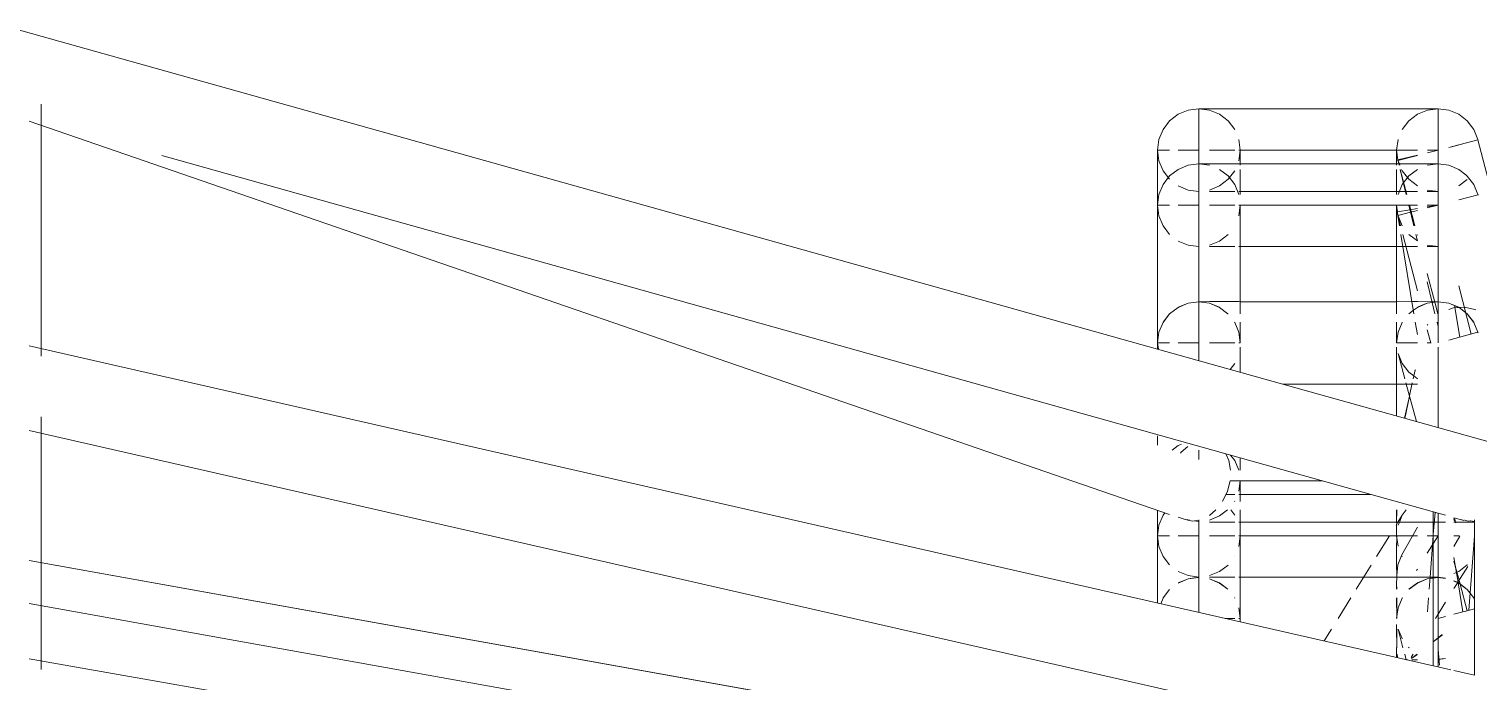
# Model space of a CAD drawing. Header units: millimetres. Extents: x 886808 to 1650903, y -1008069 to 230892.
# Drawn here: x 1049547 to 1050073, y -406590 to -406353 of the extents above; entities that cross this region are included whole.
import ezdxf

# ---------------------------------------------------------------- set-up
doc = ezdxf.new("R2010")
doc.units = ezdxf.units.MM
doc.layers.get('0').update_dxf_attribs({"lineweight": 0})
doc.layers.add('A_Dim', color=8, linetype='Continuous', lineweight=5)

# ---------------------------------------------------------------- blocks, each defined once
blk = doc.blocks.new('A$C14C457CE')
for p, q in [((8870.58, 3129.09), (9285, 3012.9)), ((8880.19, 3010.32), (8880.19, 3101.75)), ((8875.8, 3095.59), (9289.39, 2952.9)), ((9287.01, 3092.61), (9289.39, 3095.72)), ((9289.39, 3095.72), (9292.5, 3098.1)), ((9292.5, 3098.1), (9296.12, 3099.6)), ((9296.12, 3099.6), (9300, 3100.11)), ((9300, 3100.11), (9386.71, 3100.11)), ((9300, 3100.11), (9303.88, 3099.6)), ((9300, 3085.11), (9300, 3100.11)), ((9303.88, 3099.6), (9307.5, 3098.1)), ((9307.5, 3098.1), (9310.61, 3095.72)), ((9310.61, 3095.72), (9312.99, 3092.61)), ((9373.72, 3092.61), (9376.1, 3095.72)), ((9376.1, 3095.72), (9379.21, 3098.1)), ((9379.21, 3098.1), (9381.03, 3098.85)), ((9381.03, 3098.85), (9382.84, 3099.6)), ((9382.84, 3099.6), (9386.71, 3100.11)), ((9386.71, 3100.11), (9388.66, 3099.85)), ((9386.71, 3100.11), (9386.71, 3085.11)), ((9388.66, 3099.85), (9390.61, 3099.59)), ((9390.61, 3099.59), (9394.21, 3098.1)), ((9394.21, 3098.1), (9397.32, 3095.72)), ((9397.32, 3095.72), (9399.7, 3092.61)), ((9285.51, 3088.99), (9287.01, 3092.61)), ((9399.7, 3092.61), (9401.2, 3088.99)), ((9285, 3085.11), (9285.51, 3088.99)), ((9285.51, 3081.23), (9285, 3085.11)), ((9285, 3085.11), (9285, 3065.11)), ((9285, 3085.11), (9289.39, 3085.11)), ((9300, 3085.11), (9292.5, 3085.11)), ((9300, 3085.11), (9300, 3080.11)), ((9300, 3085.11), (9300, 3065.11)), ((9303.88, 3085.11), (9312.99, 3085.11)), ((9303.88, 3085.11), (9312.99, 3085.11)), ((9314.49, 3088.99), (9315, 3085.11)), ((9315, 3085.11), (9314.49, 3081.23)), ((9315, 3085.11), (9314.49, 3085.11)), ((9314.49, 3085.11), (9379.22, 3085.11)), ((9315, 3085.11), (9315, 3079.6)), ((9371.71, 3085.11), (9372.22, 3088.99)), ((9371.71, 3085.11), (9371.71, 3079.6)), ((9372.13, 3081.59), (9371.71, 3085.11)), ((9386.71, 3085.11), (9382.84, 3084.11)), ((9386.71, 3085.11), (9382.84, 3084.18)), ((9382.84, 3085.11), (9386.71, 3085.11)), ((9386.71, 3085.11), (9386.71, 3080.11)), ((9386.71, 3015.11), (9386.71, 3085.11)), ((9386.73, 3085.05), (9386.71, 3085.11)), ((9386.73, 3085.05), (9386.71, 3085.11)), ((9386.71, 3065.11), (9386.71, 3085.11)), ((9401.21, 3088.88), (9390.61, 3086.12)), ((9390.61, 3086.05), (9394, 3086.87)), ((9401.2, 3088.99), (9401.21, 3088.88)), ((9423.96, 3001.18), (9401.21, 3088.88)), ((9315, 2973.43), (8923.89, 3083.13)), ((9287.01, 3077.61), (9285.51, 3081.23)), ((9292.5, 3078.1), (9296.12, 3079.6)), ((9296.12, 3079.6), (9300, 3080.11)), ((9300, 3080.11), (9303.74, 3079.6)), ((9300, 3070.11), (9300, 3080.11)), ((9315, 3080.11), (9300, 3080.11)), ((9303.74, 3079.6), (9303.86, 3079.6)), ((9315, 3080.11), (9372.68, 3080.11)), ((9372.13, 3081.59), (9379.22, 3083.3)), ((9372.19, 3081.34), (9372.13, 3081.59)), ((9372.19, 3081.34), (9379.22, 3083.17)), ((9372.22, 3081.23), (9372.19, 3081.34)), ((9372.9, 3079.6), (9372.22, 3081.23)), ((9372.51, 3080.11), (9372.22, 3081.23)), ((9372.64, 3079.6), (9372.51, 3080.11)), ((9372.61, 3079.6), (9372.51, 3080.11)), ((9386.71, 3080.11), (9372.68, 3080.11)), ((9382.85, 3079.6), (9382.97, 3079.6)), ((9382.97, 3079.6), (9386.71, 3080.11)), ((9386.71, 3080.11), (9390.61, 3079.59)), ((9386.71, 3080.11), (9386.71, 3070.11)), ((9390.61, 3079.59), (9394.21, 3078.1)), ((9289.39, 3074.51), (9287.01, 3077.61)), ((9287.01, 3072.61), (9289.39, 3075.72)), ((9289.39, 3075.72), (9292.5, 3078.1)), ((9307.46, 3078.1), (9307.5, 3078.1)), ((9307.5, 3078.1), (9310.61, 3075.72)), ((9310.61, 3074.51), (9307.5, 3072.12)), ((9312.99, 3077.61), (9310.61, 3074.51)), ((9310.61, 3075.72), (9312.99, 3072.61)), ((9315, 3078.1), (9315, 3068.99)), ((9371.71, 3078.1), (9371.71, 3068.99)), ((9375.17, 3068.99), (9372.97, 3078.1)), ((9375.4, 3068.99), (9373.03, 3078.1)), ((9373.72, 3077.61), (9373.52, 3078.1)), ((9376.1, 3074.51), (9373.72, 3077.61)), ((9373.72, 3072.61), (9376.1, 3075.72)), ((9376.1, 3075.72), (9379.21, 3078.1)), ((9379.21, 3072.12), (9376.1, 3074.51)), ((9379.21, 3078.1), (9379.25, 3078.1)), ((9394.21, 3078.1), (9396.79, 3076.12)), ((9397.23, 3074.44), (9394.21, 3072.12)), ((9396.79, 3076.12), (9397.32, 3075.7)), ((9397.32, 3075.7), (9399.7, 3072.6)), ((9285, 3065.11), (9285.51, 3068.99)), ((9285.51, 3068.99), (9287.01, 3072.61)), ((9296.12, 3070.62), (9292.5, 3072.12)), ((9300, 3070.11), (9296.12, 3070.62)), ((9300, 3065.11), (9300, 3070.11)), ((9307.5, 3072.12), (9303.88, 3070.62)), ((9303.88, 3070.11), (9312.99, 3070.11)), ((9312.99, 3072.61), (9314.49, 3068.99)), ((9314.49, 3070.11), (9379.21, 3070.11)), ((9372.22, 3068.99), (9373.72, 3072.61)), ((9386.71, 3070.11), (9382.83, 3070.62)), ((9382.83, 3070.11), (9386.71, 3070.11)), ((9386.71, 3065.11), (9386.71, 3070.11)), ((9399.7, 3072.6), (9401.2, 3068.99)), ((9401.2, 3068.99), (9401.22, 3068.83)), ((9285.51, 3061.23), (9285, 3065.11)), ((9285, 3065.11), (9285, 3015.11)), ((9285, 3065.11), (9289.39, 3065.11)), ((9300, 3065.11), (9292.5, 3065.11)), ((9300, 3050.11), (9300, 3065.11)), ((9300, 3065.11), (9300, 3015.11)), ((9312.99, 3065.11), (9303.88, 3065.11)), ((9303.88, 3065.11), (9312.99, 3065.11)), ((9303.88, 3065.11), (9312.99, 3065.11)), ((9314.49, 3065.11), (9315, 3065.11)), ((9315, 3065.11), (9314.49, 3061.23)), ((9314.49, 3065.11), (9379.21, 3065.11)), ((9314.49, 3065.11), (9379.21, 3065.11)), ((9315, 3025.72), (9315, 3065.11)), ((9371.71, 3025.72), (9371.71, 3065.11)), ((9372.03, 3062.7), (9371.71, 3065.11)), ((9377.92, 3057.61), (9376.11, 3065.11)), ((9378.35, 3057.61), (9376.4, 3065.11)), ((9379.21, 3063.88), (9376.51, 3063.44)), ((9386.71, 3065.11), (9382.83, 3064.11)), ((9386.71, 3065.11), (9382.83, 3064.47)), ((9382.83, 3065.11), (9386.71, 3065.11)), ((9382.83, 3065.11), (9386.71, 3065.11)), ((9386.71, 3050.11), (9386.71, 3065.11)), ((9386.73, 3065.05), (9386.71, 3065.11)), ((9386.73, 3065.02), (9386.71, 3065.11)), ((9401.22, 3068.83), (9394.21, 3067.04)), ((9401.22, 3068.8), (9401.22, 3068.83)), ((9287.01, 3057.61), (9285.51, 3061.23)), ((9372.03, 3062.7), (9371.91, 3062.68)), ((9372.74, 3057.61), (9371.91, 3062.68)), ((9372.03, 3062.7), (9376.51, 3063.44)), ((9372.18, 3061.38), (9372.03, 3062.7)), ((9372.18, 3061.38), (9376.72, 3062.55)), ((9372.22, 3061.23), (9372.18, 3061.38)), ((9373.72, 3057.61), (9372.22, 3061.23)), ((9373.15, 3057.61), (9372.22, 3061.23)), ((9379.21, 3063.19), (9376.72, 3062.55)), ((9289.39, 3054.51), (9287.01, 3057.61)), ((9310.6, 3054.5), (9307.5, 3052.12)), ((9377.97, 3025.72), (9373.25, 3054.5)), ((9379.21, 3033.99), (9373.95, 3054.5)), ((9377.93, 3053.1), (9376.11, 3054.5)), ((9379.21, 3052.24), (9378.67, 3054.5)), ((9379.21, 3054.3), (9379.16, 3054.5)), ((9296.12, 3050.62), (9292.5, 3052.12)), ((9300, 3050.11), (9296.12, 3050.62)), ((9307.5, 3052.12), (9303.88, 3050.62)), ((9303.88, 3050.11), (9312.99, 3050.11)), ((9314.49, 3050.11), (9375.07, 3050.11)), ((9375.07, 3050.11), (9379.21, 3050.11)), ((9379.21, 3052.14), (9377.93, 3053.1)), ((9386.71, 3050.11), (9382.83, 3050.62)), ((9382.83, 3050.11), (9386.71, 3050.11)), ((9385.54, 3029.94), (9382.83, 3040.37)), ((9384.62, 3029.82), (9382.83, 3037.25)), ((9398.71, 3018.34), (9394.21, 3035.89)), ((9289.39, 3025.66), (9292.5, 3028.04)), ((9289.39, 3025.7), (9292.5, 3028.04)), ((9292.5, 3028.08), (9296.12, 3029.58)), ((9292.5, 3028.04), (9296.12, 3029.53)), ((9292.5, 3028.04), (9292.5, 3028.08)), ((9296.12, 3029.58), (9300, 3030.09)), ((9296.12, 3029.53), (9300, 3030.04)), ((9300, 3030.09), (9303.88, 3030.11)), ((9300, 3030.04), (9300, 3030.09)), ((9300, 3030.09), (9303.88, 3029.58)), ((9300, 3030.04), (9300, 3030.09)), ((9300, 3030.04), (9300, 3030.09)), ((9300, 3030.04), (9300, 3030.09)), ((9300, 3030.04), (9300, 3030.09)), ((9300, 3030.04), (9303.88, 3029.53)), ((9300, 3015.11), (9300, 3030.04)), ((9303.88, 3030.11), (9314.49, 3030.11)), ((9303.88, 3029.58), (9307.5, 3028.08)), ((9303.88, 3029.53), (9307.5, 3028.04)), ((9307.5, 3028.08), (9307.5, 3028.04)), ((9307.5, 3028.04), (9310.54, 3025.72)), ((9314.49, 3030.11), (9315, 3030.09)), ((9315, 3030.09), (9371.71, 3030.09)), ((9371.71, 3030.09), (9377.25, 3030.11)), ((9376.17, 3025.72), (9377.77, 3026.98)), ((9377.25, 3030.11), (9379.21, 3030.11)), ((9377.77, 3026.98), (9379.21, 3028.04)), ((9379.21, 3030.11), (9384.56, 3030.09)), ((9379.21, 3028.04), (9382.83, 3029.53)), ((9379.21, 3028.08), (9380.58, 3028.65)), ((9379.21, 3028.04), (9379.21, 3028.08)), ((9380.58, 3028.65), (9381.86, 3029.18)), ((9380.59, 3028.61), (9380.58, 3028.65)), ((9381.86, 3029.18), (9382.83, 3029.58)), ((9382.83, 3029.53), (9385.55, 3029.88)), ((9382.83, 3029.58), (9384.62, 3029.82)), ((9384.56, 3030.09), (9384.85, 3030.11)), ((9384.62, 3029.82), (9384.89, 3029.85)), ((9384.63, 3029.76), (9384.62, 3029.82)), ((9385.61, 3025.72), (9384.63, 3029.76)), ((9384.85, 3030.11), (9385.49, 3030.09)), ((9384.89, 3029.85), (9385.54, 3029.94)), ((9385.49, 3030.09), (9386.71, 3030.09)), ((9385.54, 3029.94), (9386.71, 3030.09)), ((9385.55, 3029.88), (9385.54, 3029.94)), ((9385.55, 3029.88), (9386.71, 3030.04)), ((9386.63, 3025.72), (9385.55, 3029.88)), ((9386.71, 3030.09), (9390.59, 3029.58)), ((9386.71, 3030.04), (9390.59, 3029.53)), ((9386.71, 3030.04), (9386.71, 3025.41)), ((9390.59, 3029.58), (9394.21, 3028.08)), ((9390.59, 3029.53), (9394.21, 3028.04)), ((9390.61, 3029.56), (9394.21, 3028.08)), ((9392.37, 3027.84), (9390.61, 3027.24)), ((9396.28, 3028.08), (9392.37, 3027.84)), ((9394.57, 3017.22), (9392.68, 3028.72)), ((9394.21, 3028.08), (9394.21, 3028.04)), ((9394.21, 3028.04), (9394.32, 3027.96)), ((9394.37, 3027.96), (9397.32, 3025.66)), ((9394.37, 3027.96), (9397.32, 3025.7)), ((9400.12, 3027.3), (9396.28, 3028.08)), ((9400.47, 3027.13), (9400.12, 3027.3)), ((9285.51, 3018.99), (9287.01, 3022.57)), ((9287.01, 3022.57), (9289.39, 3025.66)), ((9287.01, 3022.6), (9289.39, 3025.66)), ((9287.01, 3022.57), (9287.01, 3022.6)), ((9289.39, 3025.66), (9289.39, 3025.7)), ((9310.54, 3025.72), (9310.59, 3025.72)), ((9312.96, 3022.61), (9312.99, 3022.57)), ((9312.99, 3022.6), (9312.99, 3022.57)), ((9312.99, 3022.57), (9314.49, 3018.99)), ((9315, 3015.11), (9315, 3022.61)), ((9371.71, 3015.11), (9371.71, 3022.61)), ((9372.22, 3018.99), (9373.72, 3022.57)), ((9373.72, 3022.57), (9373.75, 3022.61)), ((9373.72, 3022.57), (9373.72, 3022.6)), ((9376.12, 3025.72), (9376.17, 3025.72)), ((9379.21, 3018.18), (9378.48, 3022.61)), ((9383.07, 3021.8), (9382.83, 3021.52)), ((9386.73, 3021.1), (9386.36, 3022.61)), ((9386.73, 3025.35), (9386.71, 3025.41)), ((9386.71, 3022.61), (9386.73, 3025.35)), ((9386.71, 3021.16), (9386.71, 3022.61)), ((9397.32, 3025.7), (9397.32, 3025.66)), ((9397.32, 3025.66), (9399.7, 3022.57)), ((9397.32, 3025.66), (9399.7, 3022.6)), ((9399.7, 3022.6), (9399.7, 3022.57)), ((9399.7, 3022.57), (9401.2, 3018.99)), ((9285, 3015.11), (9285.51, 3018.99)), ((9314.49, 3018.99), (9315, 3015.11)), ((9371.71, 3015.11), (9372.22, 3018.99)), ((9384.06, 3015.11), (9382.83, 3019.9)), ((9386.71, 3018.99), (9386.73, 3021.1)), ((9386.71, 3018.99), (9386.71, 3015.11)), ((9400.7, 3018.88), (9390.61, 3016.16)), ((9400.7, 3018.88), (9401.2, 3018.99)), ((9401.21, 3018.96), (9401.2, 3018.99)), ((9401.22, 3018.81), (9401.21, 3018.96)), ((8875.8, 3014.06), (9391.4, 2896.44)), ((9285.3, 3012.81), (9285, 3015.11)), ((9285, 3012.9), (9285, 3015.11)), ((9285, 3015.11), (9289.39, 3015.11)), ((9285, 3012.9), (9404.78, 2979.3)), ((9300, 3015.11), (9292.5, 3015.11)), ((9300, 3015.11), (9300, 3008.69)), ((9300, 3015.11), (9300, 3008.69)), ((9303.88, 3015.11), (9312.99, 3015.11)), ((9315, 3015.11), (9314.49, 3015.11)), ((9315, 3004.48), (9315, 3013.63)), ((9371.71, 3015.11), (9379.21, 3015.11)), ((9371.71, 3013.63), (9371.71, 3000.11)), ((9372.28, 3011.23), (9372.22, 3011.23)), ((9374.67, 3002.12), (9372.22, 3011.23)), ((9373.72, 3007.65), (9372.22, 3011.23)), ((9384.06, 3015.11), (9382.83, 3015.11)), ((9384.17, 3015.11), (9384.06, 3015.11)), ((9386.71, 2984.37), (9386.71, 3013.62)), ((9312.99, 3007.65), (9311.36, 3005.5)), ((9312.99, 3007.62), (9311.36, 3005.5)), ((9376.1, 3004.56), (9373.72, 3007.65)), ((9373.72, 3007.62), (9373.72, 3007.65)), ((9376.1, 3004.56), (9373.72, 3007.62)), ((9378.86, 2986.57), (9375.08, 3000.62)), ((9376.1, 3004.52), (9376.1, 3004.56)), ((9377.89, 3003.15), (9376.1, 3004.56)), ((9377.93, 3003.12), (9376.1, 3004.52)), ((9377.35, 3000.62), (9376.35, 2995.9)), ((9377.39, 3000.62), (9377.24, 3000.11)), ((9377.93, 3003.12), (9377.67, 3002.12)), ((9377.93, 3003.12), (9377.71, 3002.12)), ((9378.38, 3005.25), (9377.9, 3003.19)), ((9377.9, 3003.19), (9377.93, 3003.12)), ((9379.2, 3002.19), (9377.93, 3003.12)), ((9378.36, 3005.33), (9378.38, 3005.25)), ((9379.21, 3002.14), (9379.2, 3002.19)), ((9330.59, 3000.11), (9379.21, 3000.11)), ((9371.71, 2988.58), (9371.71, 3000.11)), ((9376.37, 2995.82), (9374.61, 2987.77)), ((9376.37, 2995.82), (9374.65, 2987.75)), ((8880.19, 2896.59), (8880.19, 2988.34)), ((8875.8, 2983.32), (9389.39, 2866.16)), ((9285, 2978.04), (9285, 2981.36)), ((9290.28, 2976.22), (9292.5, 2977.9)), ((9292.5, 2977.9), (9293.66, 2978.37)), ((9293.32, 2975.17), (9293.53, 2975.46)), ((9293.53, 2975.46), (9295.98, 2977.57)), ((9300, 2972.86), (9300, 2976.18)), ((9300, 2976.18), (9300, 2972.86)), ((9309.79, 2974.89), (9310.89, 2972.43)), ((9311.49, 2974.42), (9312.99, 2972.49)), ((9310.89, 2972.43), (9311.48, 2968.99)), ((9312.99, 2972.49), (9314.46, 2968.99)), ((9315, 2968.99), (9315, 2973.43)), ((9315, 2973.43), (9362.45, 2960.11)), ((9311.32, 2965.11), (9310.37, 2961.32)), ((9315, 2965.11), (9311.32, 2965.11)), ((9311.32, 2965.11), (9312.99, 2965.11)), ((9315, 2965.11), (9314.49, 2961.29)), ((9314.49, 2965.11), (9344.67, 2965.11)), ((9315, 2957.61), (9315, 2965.11)), ((9310.37, 2961.32), (9308.72, 2957.8)), ((9309.8, 2960.11), (9312.99, 2960.11)), ((9314.49, 2960.11), (9362.45, 2960.11)), ((9362.45, 2960.11), (9362.5, 2960.11)), ((9362.5, 2960.11), (9386.71, 2953.32)), ((9285, 2954.42), (9285, 2945.11)), ((9287.01, 2952.59), (9287.7, 2953.49)), ((9306.16, 2954.5), (9303.88, 2952.53)), ((9310.38, 2954.5), (9307.5, 2952.33)), ((9308.72, 2957.8), (9308.58, 2957.61)), ((9311.52, 2954.5), (9312.99, 2952.59)), ((9312.99, 2957.73), (9312.9, 2957.61)), ((9315, 2954.5), (9315, 2950.11)), ((9371.71, 2954.5), (9371.71, 2950.11)), ((9371.75, 2954.5), (9371.71, 2950.11)), ((9373.73, 2952.63), (9375.2, 2954.5)), ((9385, 2929.72), (9385, 2953.8)), ((9385, 2945.54), (9385.62, 2953.62)), ((9386.71, 2953.32), (9389.39, 2952.55)), ((9386.71, 2953.32), (9386.71, 2950.11)), ((9386.71, 2953.32), (9386.71, 2937.61)), ((9386.71, 2900.04), (9386.71, 2953.32)), ((9386.71, 2915.11), (9386.71, 2953.32)), ((9386.71, 2953.32), (9386.71, 2925.72)), ((9285, 2945.11), (9285.51, 2948.98)), ((9285.51, 2948.98), (9287.01, 2952.59)), ((9292.5, 2951.83), (9294.97, 2950.98)), ((9297.83, 2950.48), (9294.97, 2950.98)), ((9296.12, 2950.85), (9295.73, 2951.01)), ((9296.65, 2950.78), (9296.12, 2950.85)), ((9300, 2950.84), (9297.83, 2950.48)), ((9300, 2950.35), (9298.33, 2950.56)), ((9300, 2950.93), (9300, 2950.84)), ((9300, 2950.84), (9300, 2950.35)), ((9300, 2950.84), (9300, 2945.11)), ((9300, 2950.84), (9300, 2917.29)), ((9300, 2950.35), (9300, 2945.11)), ((9307.5, 2952.33), (9303.88, 2950.85)), ((9303.88, 2950.11), (9312.99, 2950.11)), ((9314.49, 2950.11), (9389.39, 2950.11)), ((9315, 2950.11), (9315, 2945.11)), ((9371.48, 2948.99), (9372.17, 2950.11)), ((9371.71, 2950.11), (9371.75, 2949.43)), ((9371.71, 2949.37), (9371.71, 2945.11)), ((9372.17, 2950.11), (9373.72, 2952.59)), ((9372.23, 2949.03), (9372.69, 2950.11)), ((9372.23, 2948.99), (9372.23, 2949.03)), ((9372.69, 2950.11), (9373.72, 2952.59)), ((9373.53, 2938.26), (9379.21, 2948.26)), ((9373.72, 2952.59), (9373.73, 2952.63)), ((9386.71, 2945.11), (9386.71, 2950.11)), ((9392.5, 2951.68), (9395.19, 2950.94)), ((9393.06, 2950.71), (9392.5, 2951.4)), ((9392.5, 2951.03), (9393.28, 2949.87)), ((9392.5, 2950.11), (9400, 2950.11)), ((9395.22, 2950.92), (9395.19, 2950.94)), ((9395.39, 2950.88), (9395.22, 2950.92)), ((9396.12, 2950.68), (9395.39, 2950.88)), ((9396.36, 2950.82), (9396.12, 2950.85)), ((9397.8, 2950.42), (9396.57, 2950.66)), ((9398.66, 2950.57), (9397.8, 2950.42)), ((9400, 2950.35), (9398.49, 2950.54)), ((9400, 2950.86), (9400, 2950.83)), ((9400, 2950.6), (9400, 2950.83)), ((9400, 2950.47), (9400, 2950.35)), ((9400, 2950.47), (9400, 2894.48)), ((9400, 2950.35), (9400, 2950.11)), ((9285, 2920.71), (9285, 2945.11)), ((9285.51, 2941.24), (9285, 2945.11)), ((9285, 2945.11), (9289.39, 2945.11)), ((9300, 2945.11), (9292.5, 2945.11)), ((9300, 2930.15), (9300, 2945.11)), ((9300, 2945.11), (9300, 2917.29)), ((9312.99, 2945.11), (9303.88, 2945.11)), ((9303.88, 2945.11), (9312.99, 2945.11)), ((9314.49, 2945.11), (9315, 2945.11)), ((9315, 2945.11), (9314.49, 2941.24)), ((9314.49, 2945.11), (9379.21, 2945.11)), ((9315, 2945.11), (9315, 2930.11)), ((9364.43, 2937.61), (9369.07, 2945.11)), ((9372.21, 2941.3), (9371.71, 2945.11)), ((9371.71, 2945.11), (9377.42, 2945.11)), ((9371.75, 2944.84), (9371.71, 2940.49)), ((9377.42, 2945.11), (9379.21, 2945.11)), ((9382.83, 2945.11), (9386.71, 2945.11)), ((9382.83, 2945.11), (9386.71, 2945.11)), ((9382.83, 2938.84), (9386.71, 2945.11)), ((9383.81, 2930.11), (9385, 2945.11)), ((9386.71, 2930.19), (9386.71, 2945.11)), ((9394.56, 2945.11), (9392.5, 2945.11)), ((9392.5, 2941.29), (9394.6, 2944.98)), ((9397.93, 2918.1), (9400, 2944.97)), ((9287.01, 2937.63), (9285.51, 2941.24)), ((9289.39, 2934.53), (9287.01, 2937.63)), ((9312.99, 2937.63), (9312.97, 2937.61)), ((9371.71, 2940.49), (9371.71, 2934.47)), ((9372.12, 2934.61), (9373.53, 2938.26)), ((9373.72, 2937.63), (9373.7, 2937.68)), ((9373.74, 2937.61), (9373.72, 2937.63)), ((8875.8, 2936.19), (9189.82, 2879.78)), ((9188.67, 2879.94), (8875.8, 2936.14)), ((9310.57, 2934.5), (9307.5, 2932.15)), ((9357.06, 2925.72), (9362.5, 2934.5)), ((9371.71, 2934.47), (9371.75, 2931.01)), ((9371.72, 2930.72), (9372.12, 2934.61)), ((9378.88, 2932.46), (9379.21, 2933)), ((9386.71, 2934.5), (9386.71, 2930.19)), ((9393.98, 2928.13), (9392.5, 2937.18)), ((9394.71, 2927.65), (9392.5, 2935.87)), ((9393.95, 2928.33), (9397.47, 2934.01)), ((9397.32, 2934.54), (9394.21, 2932.16)), ((9397.37, 2934.61), (9397.32, 2934.54)), ((9296.12, 2930.66), (9292.5, 2932.15)), ((9292.5, 2928.04), (9296.12, 2929.53)), ((9292.5, 2927.96), (9296.12, 2929.44)), ((9300, 2930.15), (9296.12, 2930.66)), ((9296.12, 2929.53), (9300, 2930.04)), ((9296.12, 2929.44), (9300, 2929.94)), ((9300, 2930.15), (9300, 2930.11)), ((9300, 2929.94), (9300, 2930.04)), ((9300, 2917.29), (9300, 2929.94)), ((9307.5, 2932.15), (9303.88, 2930.66)), ((9303.88, 2930.11), (9312.99, 2930.11)), ((9303.88, 2929.53), (9307.5, 2928.04)), ((9303.88, 2929.44), (9307.5, 2927.96)), ((9307.5, 2928.04), (9310.54, 2925.72)), ((9307.5, 2927.96), (9310.45, 2925.72)), ((9314.49, 2930.11), (9315, 2930.11)), ((9315, 2930.11), (9359.78, 2930.11)), ((9315, 2930.11), (9315, 2915.11)), ((9359.78, 2930.11), (9383.81, 2930.11)), ((9371.75, 2930.11), (9371.71, 2927.52)), ((9371.71, 2925.72), (9371.71, 2927.52)), ((9371.71, 2927.52), (9371.75, 2925.72)), ((9371.72, 2930.72), (9371.75, 2930.11)), ((9376.17, 2925.72), (9379.21, 2928.04)), ((9376.26, 2925.72), (9379.21, 2927.96)), ((9379.21, 2928.04), (9382.83, 2929.53)), ((9379.21, 2927.96), (9382.83, 2929.44)), ((9382.83, 2929.44), (9386.71, 2929.94)), ((9382.83, 2929.53), (9383.78, 2929.65)), ((9383.48, 2925.72), (9383.81, 2930.11)), ((9383.78, 2929.65), (9385, 2929.81)), ((9383.81, 2930.11), (9385, 2930.11)), ((9384.95, 2906.65), (9385, 2929.72)), ((9385, 2930.11), (9386.71, 2930.11)), ((9385, 2929.81), (9386.71, 2930.04)), ((9386.71, 2931.11), (9386.73, 2931.14)), ((9386.71, 2900.04), (9386.71, 2931.11)), ((9386.71, 2930.04), (9386.71, 2930.11)), ((9386.71, 2930.04), (9389.39, 2929.68)), ((9386.71, 2929.94), (9386.71, 2930.04)), ((9386.71, 2929.94), (9389.39, 2929.6)), ((9386.71, 2929.94), (9386.71, 2916.63)), ((9394.21, 2932.16), (9392.5, 2931.46)), ((9392.5, 2928.74), (9393.98, 2928.13)), ((9392.5, 2928.66), (9394.21, 2927.96)), ((9392.5, 2925.98), (9393.86, 2928.18)), ((9394.19, 2932.14), (9393.57, 2931.9)), ((9393.86, 2928.18), (9393.95, 2928.33)), ((9393.98, 2928.13), (9394.21, 2928.04)), ((9394, 2928.04), (9393.98, 2928.13)), ((9395.73, 2917.51), (9394, 2928.04)), ((9394.21, 2928.04), (9397.32, 2925.66)), ((9394.21, 2927.96), (9397.32, 2925.6)), ((9394.74, 2927.56), (9394.71, 2927.65)), ((9397.33, 2917.94), (9394.74, 2927.56)), ((9286.13, 2920.45), (9287.01, 2922.53)), ((9287.01, 2922.57), (9289.39, 2925.6)), ((9287.01, 2922.53), (9287.01, 2922.57)), ((9289.39, 2925.6), (9289.39, 2925.66)), ((9312.93, 2922.61), (9312.99, 2922.57)), ((9312.96, 2922.61), (9312.99, 2922.57)), ((9312.99, 2922.57), (9312.99, 2922.53)), ((9350.49, 2915.11), (9355.14, 2922.61)), ((9371.75, 2915.38), (9371.71, 2922.61)), ((9371.75, 2922.61), (9371.75, 2915.38)), ((9372.22, 2918.95), (9373.72, 2922.53)), ((9373.72, 2922.57), (9373.75, 2922.61)), ((9373.72, 2922.57), (9373.78, 2922.61)), ((9373.72, 2922.53), (9373.72, 2922.57)), ((9382.84, 2917.49), (9383.24, 2922.61)), ((9386.71, 2922.61), (9386.71, 2915.11)), ((9397.32, 2925.66), (9397.32, 2925.6)), ((9397.32, 2925.6), (9399.7, 2922.57)), ((9399.7, 2922.57), (9399.7, 2922.53)), ((9399.7, 2922.53), (9400, 2921.85)), ((9400, 2921.85), (9400, 2921.81)), ((9101.96, 2879.94), (8875.8, 2920.56)), ((9314.49, 2918.97), (9315, 2915.11)), ((9371.71, 2915.11), (9372.22, 2918.95)), ((9385.77, 2915.11), (9389.39, 2920.97)), ((9386.71, 2917.41), (9386.71, 2915.11)), ((9386.71, 2915.11), (9386.71, 2916.63)), ((9392.5, 2916.65), (9395.73, 2917.51)), ((9395.73, 2917.51), (9397.33, 2917.94)), ((9400, 2918.65), (9397.33, 2917.94)), ((9312.99, 2915.11), (9309.55, 2915.11)), ((9315, 2915.11), (9314.49, 2915.11)), ((9315, 2913.87), (9315, 2915.11)), ((9345.42, 2906.93), (9348.09, 2911.23)), ((9371.71, 2911.23), (9371.71, 2912.9)), ((9371.75, 2904.93), (9371.71, 2911.23)), ((9371.75, 2915.38), (9371.75, 2915.11)), ((9371.75, 2911.23), (9371.75, 2904.93)), ((9373.65, 2907.87), (9372.24, 2911.23)), ((9374.01, 2904.5), (9372.24, 2911.23)), ((9386.71, 2915.11), (9389.39, 2915.83)), ((9386.71, 2915.11), (9386.71, 2908.03)), ((9386.71, 2897.51), (9386.71, 2915.11)), ((9386.71, 2911.23), (9386.71, 2904.5)), ((9386.71, 2911.23), (9386.71, 2904.5)), ((9373.68, 2907.75), (9373.65, 2907.87)), ((9384.95, 2906.65), (9388.27, 2909.25)), ((9384.97, 2906.57), (9384.95, 2906.65)), ((9384.97, 2906.57), (9388.29, 2909.17)), ((9385, 2897.9), (9384.97, 2906.57)), ((9386.71, 2908.03), (9386.71, 2907.93)), ((9386.71, 2900.28), (9386.71, 2907.93)), ((9371.71, 2904.5), (9371.75, 2904.93)), ((9371.71, 2900.93), (9371.71, 2904.5)), ((9371.75, 2904.93), (9371.77, 2904.5)), ((9371.92, 2902.12), (9371.99, 2901.04)), ((9371.99, 2901.04), (9372, 2900.86)), ((9375.18, 2900.14), (9374.65, 2902.12)), ((9376.1, 2904.62), (9376.04, 2904.7)), ((9376.1, 2904.56), (9376.07, 2904.6)), ((9376.26, 2904.5), (9376.1, 2904.62)), ((9376.17, 2904.5), (9376.1, 2904.56)), ((9377.03, 2901), (9377.72, 2902.12)), ((9379.15, 2902.12), (9377.15, 2900.56)), ((9379.21, 2902.08), (9377.15, 2900.56)), ((9386.71, 2903.91), (9387.2, 2898.19)), ((9386.71, 2902.12), (9386.71, 2900.04)), ((9389.22, 2810.23), (8875.8, 2900.47)), ((9375.31, 2900.11), (9375.71, 2900.11)), ((9377.27, 2900.11), (9379.21, 2900.11)), ((9382.84, 2900.11), (9382.95, 2900.11)), ((9386.71, 2900.28), (9386.65, 2900.29)), ((9386.71, 2900.19), (9386.67, 2900.19)), ((9389.39, 2900.63), (9386.71, 2900.28)), ((9389.39, 2900.54), (9386.71, 2900.19)), ((9386.71, 2900.28), (9386.71, 2900.19)), ((9386.71, 2900.19), (9386.71, 2900.11)), ((9392.5, 2896.19), (9400, 2894.48))]:
    blk.add_line(p, q)

msp = doc.modelspace()

# ---------------------------------------------------------------- block references
at = {"layer": 'A_Dim', "transparency": 33554636}
msp.add_blockref('A$C14C457CE', (1040671.39, -409482.49), dxfattribs=at)

doc.saveas('drawing.dxf')
